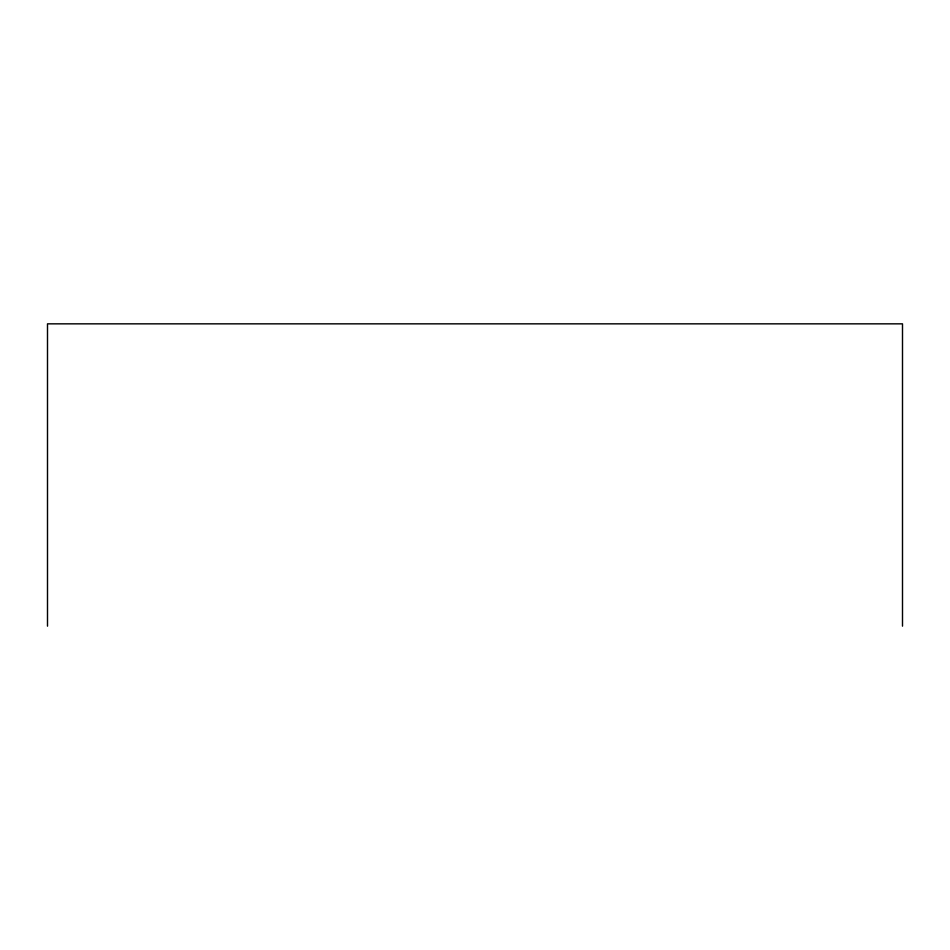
<?xml version="1.0" encoding="UTF-8"?>
<svg xmlns="http://www.w3.org/2000/svg" width="950" height="950" viewBox="0 0 950 950"><rect width="100%" height="100%" fill="white"/><g stroke="black" fill="none" stroke-linecap="round" stroke-linejoin="round"><path stroke-width="1.43" d="M902.5 626.157L902.5 323.843L47.5 323.843L47.5 626.157"/></g></svg>
